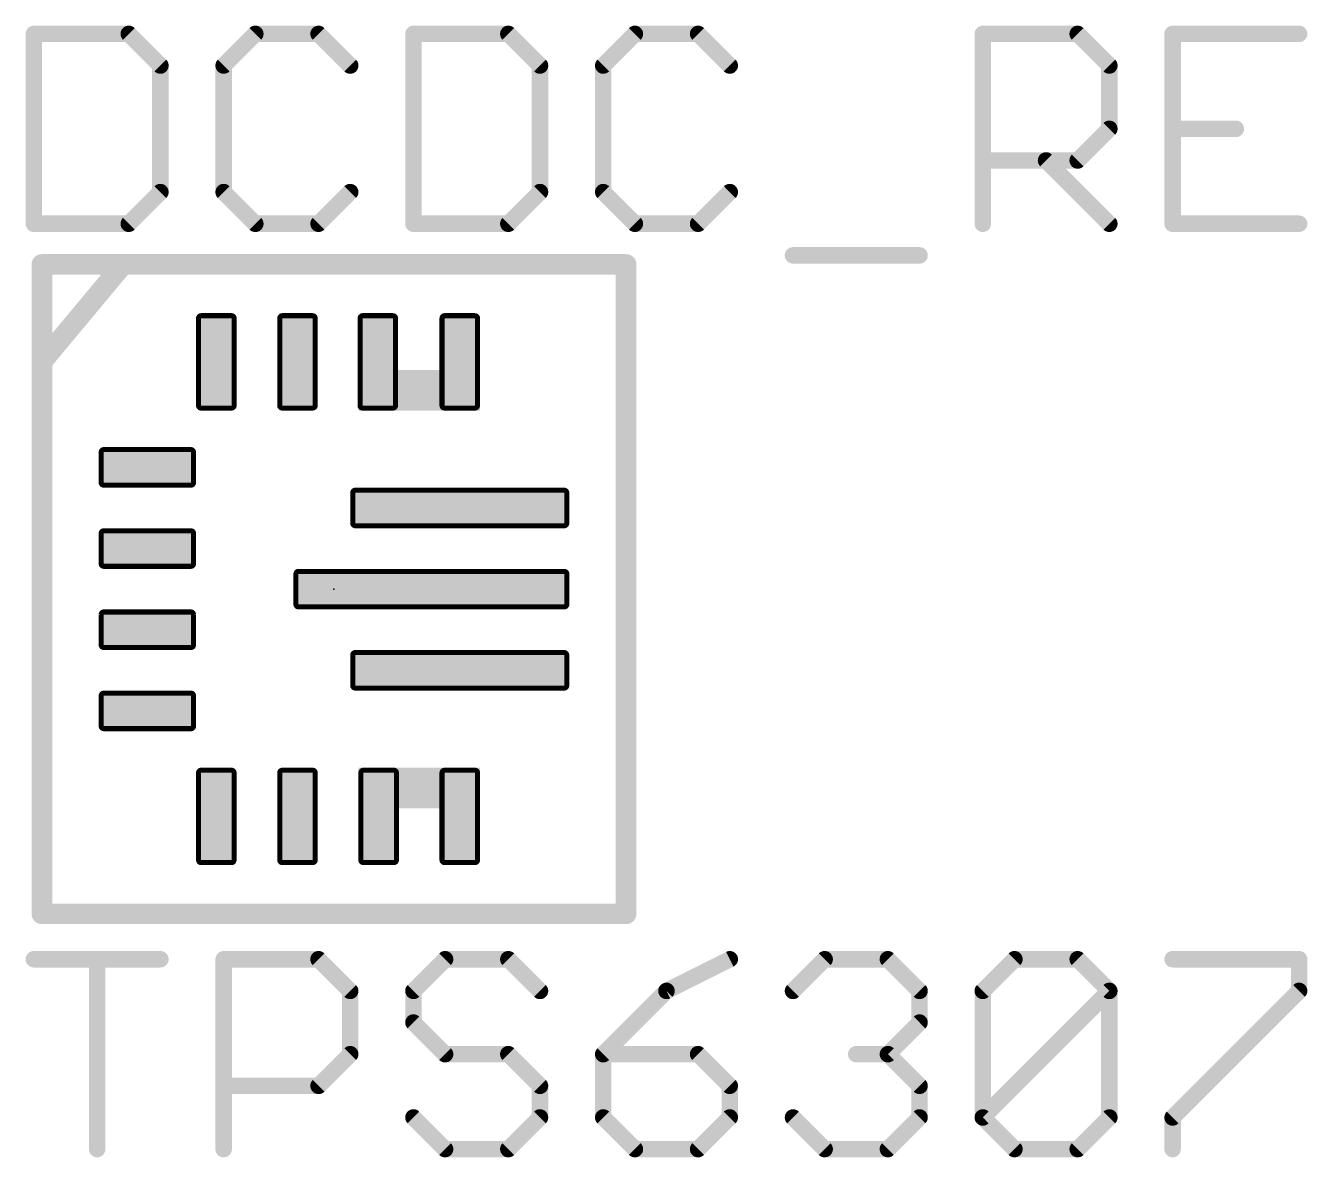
# Model space of a CAD drawing. Extents: x -13 to 61, y -28 to 85.
# Drawn here: x -12.9 to -5, y -27.5 to -20.53 of the extents above; entities that cross this region are included whole.
import ezdxf

# ---------------------------------------------------------------- set-up
doc = ezdxf.new("R2010")
doc.units = 0
for name, color, linetype in [('1', 22, 'CONTINUOUS'), ('21', 253, 'CONTINUOUS'), ('23', 7, 'CONTINUOUS'), ('25', 253, 'CONTINUOUS'), ('27', 253, 'CONTINUOUS')]:
    doc.layers.add(name, color=color, linetype=linetype)

# ---------------------------------------------------------------- blocks, each defined once
blk = doc.blocks.new('RECT')
blk.add_solid([(-0.5, -0.5), (0.5, -0.5), (-0.5, 0.5), (0.5, 0.5)])
blk = doc.blocks.new('RECT40000X96000R25')
at = {"const_width": 0.0312}
blk.add_lwpolyline([(0.1094, -0.2687), (0.1094, 0.2687, 0.4142), (0.0938, 0.2844), (-0.0938, 0.2844, 0.4142), (-0.1094, 0.2687), (-0.1094, -0.2687, 0.4142), (-0.0938, -0.2844), (0.0938, -0.2844, 0.4142)], format="xyb", close=True, dxfattribs=at)
blk.add_solid([(-0.1016, -0.2766), (0.1016, -0.2766), (-0.1016, 0.2766), (0.1016, 0.2766)])
blk = doc.blocks.new('RECT40000X216000R25')
at = {"const_width": 0.0312}
blk.add_lwpolyline([(0.1094, -0.6438), (0.1094, 0.6438, 0.4142), (0.0938, 0.6594), (-0.0938, 0.6594, 0.4142), (-0.1094, 0.6438), (-0.1094, -0.6438, 0.4142), (-0.0938, -0.6594), (0.0938, -0.6594, 0.4142)], format="xyb", close=True, dxfattribs=at)
blk.add_solid([(-0.1016, -0.6516), (0.1016, -0.6516), (-0.1016, 0.6516), (0.1016, 0.6516)])
blk = doc.blocks.new('RECT40000X272000R25')
at = {"const_width": 0.0312}
blk.add_lwpolyline([(0.1094, -0.8188), (0.1094, 0.8188, 0.4142), (0.0938, 0.8344), (-0.0938, 0.8344, 0.4142), (-0.1094, 0.8188), (-0.1094, -0.8188, 0.4142), (-0.0938, -0.8344), (0.0938, -0.8344, 0.4142)], format="xyb", close=True, dxfattribs=at)
blk.add_solid([(-0.1016, -0.8266), (0.1016, -0.8266), (-0.1016, 0.8266), (0.1016, 0.8266)])

msp = doc.modelspace()

# ---------------------------------------------------------------- linework, layer by layer
at = {"layer": '21', "const_width": 0.127}
for points in [[(-12.8, -22), (-12.3, -22)], [(-12.8, -22.6), (-12.8, -22)], [(-12.3, -22), (-12.8, -22.6)], [(-12.3, -22), (-9.2, -22)], [(-9.2, -22), (-9.2, -26)], [(-12.8, -26), (-12.8, -22.6)]]:
    msp.add_lwpolyline(points, dxfattribs=at)
at = {"layer": '21', "const_width": 0.0635}
for points in [[(-12.7683, -22, 1), (-12.8318, -22)], [(-12.8, -21.9683, 1), (-12.8, -22.0317)], [(-12.3, -21.9683, 1), (-12.3, -22.0317)], [(-12.2756, -22.0203, 1), (-12.3244, -21.9797)], [(-12.3, -22.0317, 1), (-12.3, -21.9683)], [(-9.1683, -22, 1), (-9.2318, -22)], [(-9.2, -22.0317, 1), (-9.2, -21.9683)], [(-12.7683, -22.6, 1), (-12.8318, -22.6)], [(-12.8244, -22.5797, 1), (-12.7756, -22.6203)], [(-12.8318, -22.6, 1), (-12.7683, -22.6)], [(-12.8318, -26, 1), (-12.7683, -26)], [(-9.2318, -26, 1), (-9.1683, -26)]]:
    msp.add_lwpolyline(points, format="xyb", dxfattribs=at)
at = {"layer": '23'}
msp.add_point((-11, -24), dxfattribs=at)
at = {"layer": '25', "const_width": 0.1016}
for points in [[(-12.8492, -20.5798), (-12.8492, -21.7492)], [(-12.2645, -20.5798), (-12.8492, -20.5798)], [(-12.0696, -20.7747), (-12.2645, -20.5798)], [(-11.4849, -20.5798), (-11.6798, -20.7747)], [(-11.0951, -20.5798), (-11.4849, -20.5798)], [(-10.9002, -20.7747), (-11.0951, -20.5798)], [(-10.5104, -20.5798), (-10.5104, -21.7492)], [(-9.9257, -20.5798), (-10.5104, -20.5798)], [(-9.7308, -20.7747), (-9.9257, -20.5798)], [(-9.1461, -20.5798), (-9.341, -20.7747)], [(-8.7563, -20.5798), (-9.1461, -20.5798)], [(-8.5614, -20.7747), (-8.7563, -20.5798)], [(-7.0022, -21.7492), (-7.0022, -20.5798)], [(-7.0022, -20.5798), (-6.4175, -20.5798)], [(-6.4175, -20.5798), (-6.2226, -20.7747)], [(-5.0532, -20.5798), (-5.8328, -20.5798)], [(-5.8328, -20.5798), (-5.8328, -21.7492)], [(-12.0696, -21.5543), (-12.0696, -20.7747)], [(-11.6798, -20.7747), (-11.6798, -21.5543)], [(-9.7308, -21.5543), (-9.7308, -20.7747)], [(-9.341, -20.7747), (-9.341, -21.5543)], [(-6.2226, -20.7747), (-6.2226, -21.1645)], [(-6.2226, -21.1645), (-6.4175, -21.3594)], [(-5.8328, -21.1645), (-5.443, -21.1645)], [(-6.4175, -21.3594), (-7.0022, -21.3594)], [(-6.6124, -21.3594), (-6.2226, -21.7492)], [(-12.2645, -21.7492), (-12.0696, -21.5543)], [(-11.6798, -21.5543), (-11.4849, -21.7492)], [(-11.0951, -21.7492), (-10.9002, -21.5543)], [(-9.9257, -21.7492), (-9.7308, -21.5543)], [(-9.341, -21.5543), (-9.1461, -21.7492)], [(-8.7563, -21.7492), (-8.5614, -21.5543)], [(-12.8492, -21.7492), (-12.2645, -21.7492)], [(-11.4849, -21.7492), (-11.0951, -21.7492)], [(-10.5104, -21.7492), (-9.9257, -21.7492)], [(-9.1461, -21.7492), (-8.7563, -21.7492)], [(-5.8328, -21.7492), (-5.0532, -21.7492)], [(-8.1716, -21.9441), (-7.392, -21.9441)], [(-12.8492, -26.2798), (-12.0696, -26.2798)], [(-12.4594, -27.4492), (-12.4594, -26.2798)], [(-11.6798, -27.4492), (-11.6798, -26.2798)], [(-11.6798, -26.2798), (-11.0951, -26.2798)], [(-11.0951, -26.2798), (-10.9002, -26.4747)], [(-10.3155, -26.2798), (-10.5104, -26.4747)], [(-9.9257, -26.2798), (-10.3155, -26.2798)], [(-9.7308, -26.4747), (-9.9257, -26.2798)], [(-8.5614, -26.2798), (-8.9512, -26.4747)], [(-8.1716, -26.4747), (-7.9767, -26.2798)], [(-7.9767, -26.2798), (-7.5869, -26.2798)], [(-7.5869, -26.2798), (-7.392, -26.4747)], [(-7.0022, -26.4747), (-6.8073, -26.2798)], [(-6.8073, -26.2798), (-6.4175, -26.2798)], [(-6.4175, -26.2798), (-6.2226, -26.4747)], [(-5.8328, -26.2798), (-5.0532, -26.2798)], [(-5.0532, -26.2798), (-5.0532, -26.4747)], [(-10.9002, -26.4747), (-10.9002, -26.8645)], [(-10.5104, -26.4747), (-10.5104, -26.6696)], [(-8.9512, -26.4747), (-9.341, -26.8645)], [(-7.392, -26.4747), (-7.392, -26.6696)], [(-7.0022, -27.2543), (-7.0022, -26.4747)], [(-7.0022, -27.2543), (-6.2226, -26.4747)], [(-6.2226, -26.4747), (-6.2226, -27.2543)], [(-5.0532, -26.4747), (-5.8328, -27.2543)], [(-10.5104, -26.6696), (-10.3155, -26.8645)], [(-7.392, -26.6696), (-7.5869, -26.8645)], [(-10.9002, -26.8645), (-11.0951, -27.0594)], [(-10.3155, -26.8645), (-9.9257, -26.8645)], [(-9.9257, -26.8645), (-9.7308, -27.0594)], [(-9.341, -26.8645), (-9.341, -27.2543)], [(-8.7563, -26.8645), (-9.341, -26.8645)], [(-8.5614, -27.0594), (-8.7563, -26.8645)], [(-7.5869, -26.8645), (-7.7818, -26.8645)], [(-7.5869, -26.8645), (-7.392, -27.0594)], [(-11.0951, -27.0594), (-11.6798, -27.0594)], [(-9.7308, -27.0594), (-9.7308, -27.2543)], [(-8.5614, -27.2543), (-8.5614, -27.0594)], [(-7.392, -27.0594), (-7.392, -27.2543)], [(-10.3155, -27.4492), (-10.5104, -27.2543)], [(-9.7308, -27.2543), (-9.9257, -27.4492)], [(-9.341, -27.2543), (-9.1461, -27.4492)], [(-8.7563, -27.4492), (-8.5614, -27.2543)], [(-7.9767, -27.4492), (-8.1716, -27.2543)], [(-7.392, -27.2543), (-7.5869, -27.4492)], [(-6.8073, -27.4492), (-7.0022, -27.2543)], [(-6.2226, -27.2543), (-6.4175, -27.4492)], [(-5.8328, -27.2543), (-5.8328, -27.4492)], [(-9.9257, -27.4492), (-10.3155, -27.4492)], [(-9.1461, -27.4492), (-8.7563, -27.4492)], [(-7.5869, -27.4492), (-7.9767, -27.4492)], [(-6.4175, -27.4492), (-6.8073, -27.4492)]]:
    msp.add_lwpolyline(points, dxfattribs=at)
at = {"layer": '25', "const_width": 0.0508}
for points in [[(-12.8238, -20.5798, 1), (-12.8746, -20.5798)], [(-12.8492, -20.5544, 1), (-12.8492, -20.6052)], [(-12.2465, -20.5618, 1), (-12.2825, -20.5978)], [(-12.2645, -20.6052, 1), (-12.2645, -20.5544)], [(-11.4849, -20.5544, 1), (-11.4849, -20.6052)], [(-11.4669, -20.5978, 1), (-11.5029, -20.5618)], [(-11.0771, -20.5618, 1), (-11.1131, -20.5978)], [(-11.0951, -20.6052, 1), (-11.0951, -20.5544)], [(-10.485, -20.5798, 1), (-10.5358, -20.5798)], [(-10.5104, -20.5544, 1), (-10.5104, -20.6052)], [(-9.9077, -20.5618, 1), (-9.9437, -20.5978)], [(-9.9257, -20.6052, 1), (-9.9257, -20.5544)], [(-9.1461, -20.5544, 1), (-9.1461, -20.6052)], [(-9.1282, -20.5978, 1), (-9.1641, -20.5618)], [(-8.7384, -20.5618, 1), (-8.7743, -20.5978)], [(-8.7563, -20.6052, 1), (-8.7563, -20.5544)], [(-6.9768, -20.5798, 1), (-7.0276, -20.5798)], [(-7.0022, -20.5544, 1), (-7.0022, -20.6052)], [(-6.3996, -20.5618, 1), (-6.4355, -20.5978)], [(-6.4175, -20.6052, 1), (-6.4175, -20.5544)], [(-5.8328, -20.5544, 1), (-5.8328, -20.6052)], [(-5.8074, -20.5798, 1), (-5.8582, -20.5798)], [(-5.0532, -20.6052, 1), (-5.0532, -20.5544)], [(-12.0442, -20.7747, 1), (-12.095, -20.7747)], [(-12.0876, -20.7927, 1), (-12.0516, -20.7567)], [(-11.6978, -20.7567, 1), (-11.6618, -20.7927)], [(-11.6544, -20.7747, 1), (-11.7052, -20.7747)], [(-10.9182, -20.7927, 1), (-10.8822, -20.7567)], [(-9.7054, -20.7747, 1), (-9.7562, -20.7747)], [(-9.7488, -20.7927, 1), (-9.7128, -20.7567)], [(-9.359, -20.7567, 1), (-9.323, -20.7927)], [(-9.3156, -20.7747, 1), (-9.3664, -20.7747)], [(-8.5794, -20.7927, 1), (-8.5435, -20.7567)], [(-6.1972, -20.7747, 1), (-6.248, -20.7747)], [(-6.2406, -20.7927, 1), (-6.2047, -20.7567)], [(-6.248, -21.1645, 1), (-6.1972, -21.1645)], [(-6.2047, -21.1825, 1), (-6.2406, -21.1465)], [(-5.8328, -21.1391, 1), (-5.8328, -21.1899)], [(-5.443, -21.1899, 1), (-5.443, -21.1391)], [(-7.0022, -21.334, 1), (-7.0022, -21.3848)], [(-6.5945, -21.3414, 1), (-6.6304, -21.3774)], [(-6.4355, -21.3414, 1), (-6.3996, -21.3774)], [(-6.4175, -21.3848, 1), (-6.4175, -21.334)], [(-12.095, -21.5543, 1), (-12.0442, -21.5543)], [(-12.0516, -21.5723, 1), (-12.0876, -21.5363)], [(-11.6618, -21.5363, 1), (-11.6978, -21.5723)], [(-11.7052, -21.5543, 1), (-11.6544, -21.5543)], [(-10.8822, -21.5723, 1), (-10.9182, -21.5363)], [(-9.7562, -21.5543, 1), (-9.7054, -21.5543)], [(-9.7128, -21.5723, 1), (-9.7488, -21.5363)], [(-9.323, -21.5363, 1), (-9.359, -21.5723)], [(-9.3664, -21.5543, 1), (-9.3156, -21.5543)], [(-8.5435, -21.5723, 1), (-8.5794, -21.5363)], [(-12.8492, -21.7238, 1), (-12.8492, -21.7746)], [(-12.2825, -21.7312, 1), (-12.2465, -21.7672)], [(-12.2645, -21.7746, 1), (-12.2645, -21.7238)], [(-11.4849, -21.7238, 1), (-11.4849, -21.7746)], [(-11.5029, -21.7672, 1), (-11.4669, -21.7312)], [(-11.1131, -21.7312, 1), (-11.0771, -21.7672)], [(-11.0951, -21.7746, 1), (-11.0951, -21.7238)], [(-10.5104, -21.7238, 1), (-10.5104, -21.7746)], [(-9.9437, -21.7312, 1), (-9.9077, -21.7672)], [(-9.9257, -21.7746, 1), (-9.9257, -21.7238)], [(-9.1461, -21.7238, 1), (-9.1461, -21.7746)], [(-9.1641, -21.7672, 1), (-9.1282, -21.7312)], [(-8.7743, -21.7312, 1), (-8.7384, -21.7672)], [(-8.7563, -21.7746, 1), (-8.7563, -21.7238)], [(-6.2406, -21.7672, 1), (-6.2047, -21.7312)], [(-5.8328, -21.7238, 1), (-5.8328, -21.7746)], [(-5.0532, -21.7746, 1), (-5.0532, -21.7238)], [(-12.8746, -21.7492, 1), (-12.8238, -21.7492)], [(-10.5358, -21.7492, 1), (-10.485, -21.7492)], [(-7.0276, -21.7492, 1), (-6.9768, -21.7492)], [(-5.8582, -21.7492, 1), (-5.8074, -21.7492)], [(-8.1716, -21.9187, 1), (-8.1716, -21.9695)], [(-7.392, -21.9695, 1), (-7.392, -21.9187)], [(-12.8492, -26.2544, 1), (-12.8492, -26.3052)], [(-12.434, -26.2798, 1), (-12.4848, -26.2798)], [(-12.0696, -26.3052, 1), (-12.0696, -26.2544)], [(-11.6544, -26.2798, 1), (-11.7052, -26.2798)], [(-11.6798, -26.2544, 1), (-11.6798, -26.3052)], [(-11.0771, -26.2618, 1), (-11.1131, -26.2978)], [(-11.0951, -26.3052, 1), (-11.0951, -26.2544)], [(-10.3155, -26.2544, 1), (-10.3155, -26.3052)], [(-10.2975, -26.2978, 1), (-10.3335, -26.2618)], [(-9.9077, -26.2618, 1), (-9.9437, -26.2978)], [(-9.9257, -26.3052, 1), (-9.9257, -26.2544)], [(-8.5501, -26.3025, 1), (-8.5728, -26.2571)], [(-7.9767, -26.2544, 1), (-7.9767, -26.3052)], [(-7.9588, -26.2978, 1), (-7.9947, -26.2618)], [(-7.569, -26.2618, 1), (-7.6049, -26.2978)], [(-7.5869, -26.3052, 1), (-7.5869, -26.2544)], [(-6.8073, -26.2544, 1), (-6.8073, -26.3052)], [(-6.7894, -26.2978, 1), (-6.8253, -26.2618)], [(-6.3996, -26.2618, 1), (-6.4355, -26.2978)], [(-6.4175, -26.3052, 1), (-6.4175, -26.2544)], [(-5.8328, -26.2544, 1), (-5.8328, -26.3052)], [(-5.0278, -26.2798, 1), (-5.0786, -26.2798)], [(-5.0532, -26.3052, 1), (-5.0532, -26.2544)], [(-10.8748, -26.4747, 1), (-10.9256, -26.4747)], [(-10.9182, -26.4927, 1), (-10.8822, -26.4567)], [(-10.5284, -26.4567, 1), (-10.4924, -26.4927)], [(-10.485, -26.4747, 1), (-10.5358, -26.4747)], [(-9.7488, -26.4927, 1), (-9.7128, -26.4567)], [(-8.9626, -26.452, 1), (-8.9399, -26.4974)], [(-8.9333, -26.4927, 1), (-8.9692, -26.4567)], [(-8.1896, -26.4567, 1), (-8.1537, -26.4927)], [(-7.3666, -26.4747, 1), (-7.4174, -26.4747)], [(-7.41, -26.4927, 1), (-7.3741, -26.4567)], [(-7.0202, -26.4567, 1), (-6.9843, -26.4927)], [(-6.9768, -26.4747, 1), (-7.0276, -26.4747)], [(-6.1972, -26.4747, 1), (-6.248, -26.4747)], [(-6.2047, -26.4927, 1), (-6.2406, -26.4567)], [(-6.2406, -26.4927, 1), (-6.2047, -26.4567)], [(-5.0786, -26.4747, 1), (-5.0278, -26.4747)], [(-5.0353, -26.4927, 1), (-5.0712, -26.4567)], [(-10.4924, -26.6516, 1), (-10.5284, -26.6876)], [(-10.5358, -26.6696, 1), (-10.485, -26.6696)], [(-7.4174, -26.6696, 1), (-7.3666, -26.6696)], [(-7.3741, -26.6876, 1), (-7.41, -26.6516)], [(-10.9256, -26.8645, 1), (-10.8748, -26.8645)], [(-10.8822, -26.8825, 1), (-10.9182, -26.8465)], [(-10.3155, -26.8391, 1), (-10.3155, -26.8899)], [(-10.3335, -26.8825, 1), (-10.2975, -26.8465)], [(-9.9077, -26.8465, 1), (-9.9437, -26.8825)], [(-9.9257, -26.8899, 1), (-9.9257, -26.8391)], [(-9.359, -26.8465, 1), (-9.323, -26.8825)], [(-9.3156, -26.8645, 1), (-9.3664, -26.8645)], [(-9.341, -26.8391, 1), (-9.341, -26.8899)], [(-8.7384, -26.8465, 1), (-8.7743, -26.8825)], [(-8.7563, -26.8899, 1), (-8.7563, -26.8391)], [(-7.7818, -26.8391, 1), (-7.7818, -26.8899)], [(-7.569, -26.8465, 1), (-7.6049, -26.8825)], [(-7.6049, -26.8465, 1), (-7.569, -26.8825)], [(-7.5869, -26.8899, 1), (-7.5869, -26.8391)], [(-11.6798, -27.034, 1), (-11.6798, -27.0848)], [(-11.0951, -27.0848, 1), (-11.0951, -27.034)], [(-9.7054, -27.0594, 1), (-9.7562, -27.0594)], [(-8.536, -27.0594, 1), (-8.5868, -27.0594)], [(-7.3666, -27.0594, 1), (-7.4174, -27.0594)], [(-11.1131, -27.0414, 1), (-11.0771, -27.0774)], [(-9.7488, -27.0774, 1), (-9.7128, -27.0414)], [(-8.5794, -27.0774, 1), (-8.5435, -27.0414)], [(-7.41, -27.0774, 1), (-7.3741, -27.0414)], [(-10.4924, -27.2363, 1), (-10.5284, -27.2723)], [(-9.7562, -27.2543, 1), (-9.7054, -27.2543)], [(-9.7128, -27.2723, 1), (-9.7488, -27.2363)], [(-9.323, -27.2363, 1), (-9.359, -27.2723)], [(-9.3664, -27.2543, 1), (-9.3156, -27.2543)], [(-8.5868, -27.2543, 1), (-8.536, -27.2543)], [(-8.5435, -27.2723, 1), (-8.5794, -27.2363)], [(-8.1537, -27.2363, 1), (-8.1896, -27.2723)], [(-7.4174, -27.2543, 1), (-7.3666, -27.2543)], [(-7.3741, -27.2723, 1), (-7.41, -27.2363)], [(-6.9843, -27.2363, 1), (-7.0202, -27.2723)], [(-7.0202, -27.2363, 1), (-6.9843, -27.2723)], [(-7.0276, -27.2543, 1), (-6.9768, -27.2543)], [(-6.248, -27.2543, 1), (-6.1972, -27.2543)], [(-6.2047, -27.2723, 1), (-6.2406, -27.2363)], [(-5.8508, -27.2363, 1), (-5.8149, -27.2723)], [(-5.8074, -27.2543, 1), (-5.8582, -27.2543)], [(-10.3155, -27.4238, 1), (-10.3155, -27.4746)], [(-9.9257, -27.4746, 1), (-9.9257, -27.4238)], [(-9.1461, -27.4238, 1), (-9.1461, -27.4746)], [(-8.7563, -27.4746, 1), (-8.7563, -27.4238)], [(-7.9767, -27.4238, 1), (-7.9767, -27.4746)], [(-7.5869, -27.4746, 1), (-7.5869, -27.4238)], [(-6.8073, -27.4238, 1), (-6.8073, -27.4746)], [(-6.4175, -27.4746, 1), (-6.4175, -27.4238)], [(-12.4848, -27.4492, 1), (-12.434, -27.4492)], [(-11.7052, -27.4492, 1), (-11.6544, -27.4492)], [(-10.3335, -27.4672, 1), (-10.2975, -27.4312)], [(-9.9437, -27.4312, 1), (-9.9077, -27.4672)], [(-9.1641, -27.4672, 1), (-9.1282, -27.4312)], [(-8.7743, -27.4312, 1), (-8.7384, -27.4672)], [(-7.9947, -27.4672, 1), (-7.9588, -27.4312)], [(-7.6049, -27.4312, 1), (-7.569, -27.4672)], [(-6.8253, -27.4672, 1), (-6.7894, -27.4312)], [(-6.4355, -27.4312, 1), (-6.3996, -27.4672)], [(-5.8582, -27.4492, 1), (-5.8074, -27.4492)]]:
    msp.add_lwpolyline(points, format="xyb", dxfattribs=at)
at = {"layer": '27', "const_width": 0.127}
msp.add_lwpolyline([(-9.2, -26), (-12.8, -26)], dxfattribs=at)
at = {"layer": '27', "const_width": 0.0635}
for points in [[(-12.8, -25.9683, 1), (-12.8, -26.0317)], [(-9.2, -26.0317, 1), (-9.2, -25.9683)]]:
    msp.add_lwpolyline(points, format="xyb", dxfattribs=at)

# ---------------------------------------------------------------- block references
at = {"layer": '1'}
for p in [(-11.725, -22.6), (-11.225, -22.6), (-10.73, -22.6), (-10.225, -22.6), (-11.725, -25.4), (-11.225, -25.4), (-10.725, -25.4), (-10.225, -25.4)]:
    msp.add_blockref('RECT40000X96000R25', p, dxfattribs=at)
at = {"layer": '1', "xscale": 0.75, "yscale": 0.25}
for p in [(-10.475, -22.775), (-10.475, -25.225)]:
    msp.add_blockref('RECT', p, dxfattribs=at)
at = {"layer": '1', "rotation": 90}
for name, p in [('RECT40000X96000R25', (-12.15, -23.25)), ('RECT40000X216000R25', (-10.225, -23.5)), ('RECT40000X96000R25', (-12.15, -23.75)), ('RECT40000X272000R25', (-10.4, -24)), ('RECT40000X96000R25', (-12.15, -24.25)), ('RECT40000X216000R25', (-10.225, -24.5)), ('RECT40000X96000R25', (-12.15, -24.75))]:
    msp.add_blockref(name, p, dxfattribs=at)

doc.saveas('drawing.dxf')
